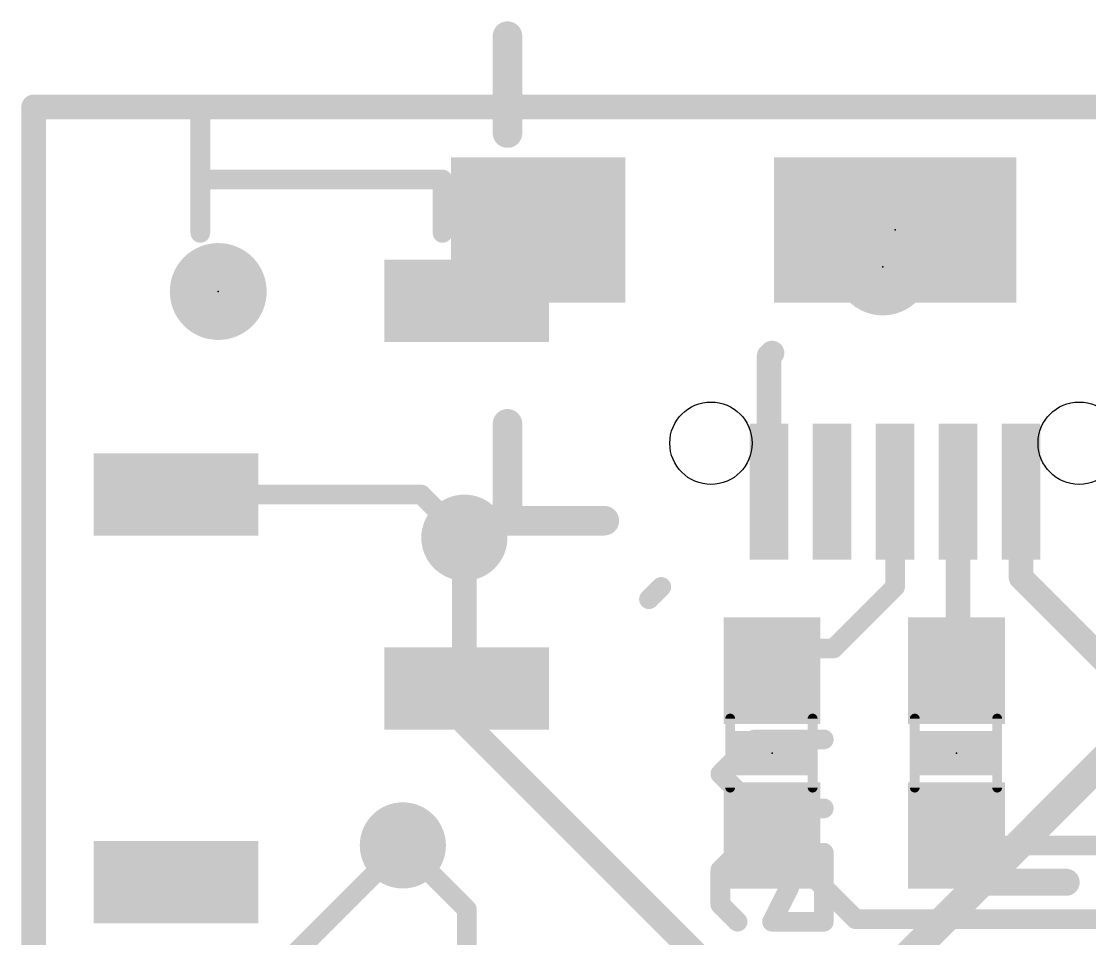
# Model space of a CAD drawing. Extents: x -20 to 87, y -16 to 68.
# Drawn here: x -1.4 to 9.63, y 56.19 to 65.65 of the extents above; entities that cross this region are included whole.
import ezdxf

# ---------------------------------------------------------------- set-up
doc = ezdxf.new("R2010")
doc.units = 0
for name, color, linetype in [('1', 12, 'CONTINUOUS'), ('16', 132, 'CONTINUOUS'), ('18', 110, 'CONTINUOUS'), ('20', 53, 'CONTINUOUS'), ('21', 41, 'CONTINUOUS'), ('22', 40, 'CONTINUOUS'), ('23', 53, 'CONTINUOUS'), ('24', 53, 'CONTINUOUS'), ('51', 53, 'CONTINUOUS')]:
    doc.layers.add(name, color=color, linetype=linetype)

# ---------------------------------------------------------------- blocks, each defined once
blk = doc.blocks.new('PIE')
at = {"const_width": 0.5}
blk.add_lwpolyline([(0, -0.25, 1), (0, 0.25, 1), (0, -0.25)], format="xyb", dxfattribs=at)
blk = doc.blocks.new('RECT')
blk.add_solid([(-0.5, -0.5), (0.5, -0.5), (-0.5, 0.5), (0.5, 0.5)])
blk = doc.blocks.new('ROUNDV')
at = {"const_width": 0.5}
blk.add_lwpolyline([(0, -0.25, 1), (0, 0.25, 1), (0, -0.25)], format="xyb", dxfattribs=at)

msp = doc.modelspace()

# ---------------------------------------------------------------- linework, layer by layer
at = {"layer": '1'}
for points, const_width in [([(-1.27, 64.77), (26.67, 64.77)], 0.254), ([(-1.27, 0), (-1.27, 64.77)], 0.254), ([(6.32, 62.2), (6.35, 62.23)], 0.254), ([(6.32, 60.8), (6.32, 62.2)], 0.254), ([(7.62, 60.8), (7.62, 59.817)], 0.2032), ([(8.27, 60.8), (8.27, 58.9675)], 0.254), ([(8.92, 60.8), (8.92, 59.914)], 0.254), ([(3.175, 60.325), (3.175, 58.42)], 0.254), ([(8.92, 59.914), (9.906, 58.928)], 0.254), ([(5.207, 59.817), (5.08, 59.69)], 0.2032), ([(7.62, 59.817), (6.985, 59.182)], 0.2032), ([(6.5795, 59.182), (6.35, 58.9525)], 0.2032), ([(6.985, 59.182), (6.5795, 59.182)], 0.2032), ([(8.27, 58.9675), (8.255, 58.9525)], 0.2032), ([(5.588, 56.007), (3.175, 58.42)], 0.254), ([(7.2145, 56.388), (6.35, 57.2525)], 0.2032), ([(8.3575, 57.15), (8.255, 57.2525)], 0.2032), ([(0.635, 55.245), (2.54, 57.15)], 0.2032), ([(12.7, 57.15), (8.3575, 57.15)], 0.2032), ([(7.2145, 56.388), (12.192, 56.388)], 0.2032)]:
    msp.add_lwpolyline(points, dxfattribs=dict(at, const_width=const_width))
for points, const_width in [([(-1.27, 64.8335, 1), (-1.27, 64.7065)], 0.127), ([(-1.2065, 64.77, 1), (-1.3335, 64.77)], 0.127), ([(6.3835, 62.2, 1), (6.2565, 62.2)], 0.127), ([(6.2751, 62.2449, 1), (6.3649, 62.1551)], 0.127), ([(6.3949, 62.1851, 1), (6.3051, 62.2749)], 0.127), ([(6.2565, 60.8, 1), (6.3835, 60.8)], 0.127), ([(7.6708, 60.8, 1), (7.5692, 60.8)], 0.1016), ([(8.3335, 60.8, 1), (8.2065, 60.8)], 0.127), ([(8.9835, 60.8, 1), (8.8565, 60.8)], 0.127), ([(3.2385, 60.325, 1), (3.1115, 60.325)], 0.127), ([(8.9649, 59.9589, 1), (8.8751, 59.8691)], 0.127), ([(8.8565, 59.914, 1), (8.9835, 59.914)], 0.127), ([(5.2429, 59.7811, 1), (5.1711, 59.8529)], 0.1016), ([(7.5692, 59.817, 1), (7.6708, 59.817)], 0.1016), ([(7.6559, 59.7811, 1), (7.5841, 59.8529)], 0.1016), ([(5.0441, 59.7259, 1), (5.1159, 59.6541)], 0.1016), ([(6.5795, 59.2328, 1), (6.5795, 59.1312)], 0.1016), ([(6.6154, 59.1461, 1), (6.5436, 59.2179)], 0.1016), ([(6.9491, 59.2179, 1), (7.0209, 59.1461)], 0.1016), ([(6.985, 59.1312, 1), (6.985, 59.2328)], 0.1016), ([(6.3141, 58.9884, 1), (6.3859, 58.9166)], 0.1016), ([(8.2065, 58.9675, 1), (8.3335, 58.9675)], 0.127), ([(8.2191, 58.9884, 1), (8.2909, 58.9166)], 0.1016), ([(8.3059, 58.9316, 1), (8.2341, 59.0034)], 0.1016), ([(3.2199, 58.4649, 1), (3.1301, 58.3751)], 0.127), ([(3.1115, 58.42, 1), (3.2385, 58.42)], 0.127), ([(6.3859, 57.2884, 1), (6.3141, 57.2166)], 0.1016), ([(8.2909, 57.2884, 1), (8.2191, 57.2166)], 0.1016), ([(2.5759, 57.1141, 1), (2.5041, 57.1859)], 0.1016), ([(8.3575, 57.2008, 1), (8.3575, 57.0992)], 0.1016), ([(8.3216, 57.1141, 1), (8.3934, 57.1859)], 0.1016), ([(7.2145, 56.4388, 1), (7.2145, 56.3372)], 0.1016), ([(7.1786, 56.3521, 1), (7.2504, 56.4239)], 0.1016)]:
    msp.add_lwpolyline(points, format="xyb", dxfattribs=dict(at, const_width=const_width))
at = {"layer": '16'}
for points, const_width in [([(-1.27, 64.77), (26.67, 64.77)], 0.254), ([(-1.27, 0), (-1.27, 64.77)], 0.254), ([(0.2, 60.77), (2.73, 60.77)], 0.2032), ([(2.73, 60.77), (3.175, 60.325)], 0.2032), ([(6.35, 54.61), (10.16, 58.42)], 0.3048), ([(2.54, 57.15), (3.2, 56.49)], 0.2032), ([(3.2, 56.49), (3.2, 54.77)], 0.2032)]:
    msp.add_lwpolyline(points, dxfattribs=dict(at, const_width=const_width))
for points, const_width in [([(-1.27, 64.8335, 1), (-1.27, 64.7065)], 0.127), ([(-1.2065, 64.77, 1), (-1.3335, 64.77)], 0.127), ([(0.2, 60.8208, 1), (0.2, 60.7192)], 0.1016), ([(2.7659, 60.8059, 1), (2.6941, 60.7341)], 0.1016), ([(2.73, 60.7192, 1), (2.73, 60.8208)], 0.1016), ([(3.1391, 60.2891, 1), (3.2109, 60.3609)], 0.1016), ([(2.5759, 57.1859, 1), (2.5041, 57.1141)], 0.1016), ([(3.2508, 56.49, 1), (3.1492, 56.49)], 0.1016), ([(3.1641, 56.4541, 1), (3.2359, 56.5259)], 0.1016)]:
    msp.add_lwpolyline(points, format="xyb", dxfattribs=dict(at, const_width=const_width))
at = {"layer": '20', "const_width": 0.2032}
for points in [[(-1.27, 64.77), (26.67, 64.77)], [(-1.27, 44.45), (-1.27, 64.77)]]:
    msp.add_lwpolyline(points, dxfattribs=at)
at = {"layer": '20', "const_width": 0.1016}
for points in [[(-1.27, 64.8208, 1), (-1.27, 64.7192)], [(-1.2192, 64.77, 1), (-1.3208, 64.77)]]:
    msp.add_lwpolyline(points, format="xyb", dxfattribs=at)
at = {"layer": '20'}
for centre in [(5.72, 61.3), (9.52, 61.3)]:
    msp.add_circle(centre, 0.425, dxfattribs=at)
at = {"layer": '21', "const_width": 0.3048}
for points in [[(3.62, 64.5), (3.62, 65.5)], [(3.62, 61.5), (3.62, 60.5)], [(3.62, 60.5), (4.62, 60.5)]]:
    msp.add_lwpolyline(points, dxfattribs=at)
at = {"layer": '21', "const_width": 0.1524}
for points in [[(3.6962, 65.5, 1), (3.5438, 65.5)], [(3.5438, 64.5, 1), (3.6962, 64.5)], [(3.6962, 61.5, 1), (3.5438, 61.5)], [(3.62, 60.5762, 1), (3.62, 60.4238)], [(4.62, 60.4238, 1), (4.62, 60.5762)], [(3.5438, 60.5, 1), (3.6962, 60.5)]]:
    msp.add_lwpolyline(points, format="xyb", dxfattribs=at)
at = {"layer": '22'}
for points, const_width in [([(0.45, 64.02), (0.45, 64.77)], 0.2032), ([(0.45, 64.77), (24.95, 64.77)], 0.2032), ([(0.45, 64.02), (0.45, 63.47)], 0.2032), ([(0.45, 64.02), (2.95, 64.02)], 0.2032), ([(2.95, 64.02), (2.95, 63.47)], 0.2032), ([(5.8166, 57.8879), (6.1725, 58.2438)], 0.2032), ([(6.1725, 58.2438), (6.8843, 58.2438)], 0.2032), ([(6.1725, 57.532), (5.8166, 57.8879)], 0.2032), ([(6.8843, 57.532), (6.1725, 57.532)], 0.2032), ([(5.9946, 57.0744), (5.8166, 56.8965)], 0.2032), ([(6.3505, 57.0744), (5.9946, 57.0744)], 0.2032), ([(6.5284, 56.8965), (6.3505, 57.0744)], 0.2032), ([(6.8843, 57.0744), (6.8843, 56.3626)], 0.2032), ([(5.8166, 56.8965), (5.8166, 56.5406)], 0.2032), ([(6.5284, 56.7185), (6.5284, 56.8965)], 0.2032), ([(9.3853, 56.7696), (8.3854, 56.7696)], 0.2794), ([(6.3505, 56.3626), (6.5284, 56.7185)], 0.2032), ([(5.8166, 56.5406), (5.9946, 56.3626)], 0.2032), ([(6.8843, 56.3626), (6.3505, 56.3626)], 0.2032)]:
    msp.add_lwpolyline(points, dxfattribs=dict(at, const_width=const_width))
for points, const_width in [([(0.5008, 64.77, 1), (0.3992, 64.77)], 0.1016), ([(0.45, 64.8208, 1), (0.45, 64.7192)], 0.1016), ([(0.5008, 64.02, 1), (0.3992, 64.02)], 0.1016), ([(0.45, 64.0708, 1), (0.45, 63.9692)], 0.1016), ([(0.3992, 64.02, 1), (0.5008, 64.02)], 0.1016), ([(3.0008, 64.02, 1), (2.8992, 64.02)], 0.1016), ([(2.95, 63.9692, 1), (2.95, 64.0708)], 0.1016), ([(0.3992, 63.47, 1), (0.5008, 63.47)], 0.1016), ([(2.8992, 63.47, 1), (3.0008, 63.47)], 0.1016), ([(6.1725, 58.2946, 1), (6.1725, 58.193)], 0.1016), ([(6.2084, 58.2079, 1), (6.1366, 58.2797)], 0.1016), ([(6.8843, 58.193, 1), (6.8843, 58.2946)], 0.1016), ([(5.8525, 57.9238, 1), (5.7807, 57.852)], 0.1016), ([(5.7807, 57.9238, 1), (5.8525, 57.852)], 0.1016), ([(6.1725, 57.5828, 1), (6.1725, 57.4812)], 0.1016), ([(6.1366, 57.4961, 1), (6.2084, 57.5679)], 0.1016), ([(6.8843, 57.4812, 1), (6.8843, 57.5828)], 0.1016), ([(5.9946, 57.1252, 1), (5.9946, 57.0236)], 0.1016), ([(6.0305, 57.0385, 1), (5.9586, 57.1103)], 0.1016), ([(6.3864, 57.1103, 1), (6.3145, 57.0385)], 0.1016), ([(6.3505, 57.0236, 1), (6.3505, 57.1252)], 0.1016), ([(6.9351, 57.0744, 1), (6.8335, 57.0744)], 0.1016), ([(5.8674, 56.8965, 1), (5.7658, 56.8965)], 0.1016), ([(5.7807, 56.9324, 1), (5.8525, 56.8605)], 0.1016), ([(6.5792, 56.8965, 1), (6.4776, 56.8965)], 0.1016), ([(6.4925, 56.8605, 1), (6.5643, 56.9324)], 0.1016), ([(8.3854, 56.8395, 1), (8.3854, 56.6998)], 0.1397), ([(9.3853, 56.6998, 1), (9.3853, 56.8395)], 0.1397), ([(6.5738, 56.6958, 1), (6.483, 56.7412)], 0.1016), ([(6.4776, 56.7185, 1), (6.5792, 56.7185)], 0.1016), ([(5.8525, 56.5765, 1), (5.7807, 56.5046)], 0.1016), ([(5.7658, 56.5406, 1), (5.8674, 56.5406)], 0.1016), ([(5.9586, 56.3267, 1), (6.0305, 56.3985)], 0.1016), ([(6.3505, 56.4134, 1), (6.3505, 56.3118)], 0.1016), ([(6.8843, 56.3118, 1), (6.8843, 56.4134)], 0.1016), ([(6.305, 56.3853, 1), (6.3959, 56.3399)], 0.1016), ([(6.8335, 56.3626, 1), (6.9351, 56.3626)], 0.1016)]:
    msp.add_lwpolyline(points, format="xyb", dxfattribs=dict(at, const_width=const_width))
at = {"layer": '23'}
for p in [(7.62, 63.5), (0.635, 62.865), (6.35, 58.1025), (8.255, 58.1025)]:
    msp.add_point(p, dxfattribs=at)
at = {"layer": '24'}
msp.add_point((7.493, 63.119), dxfattribs=at)
at = {"layer": '51', "const_width": 0.1016}
for points in [[(5.918, 57.7465), (5.918, 58.4585)], [(6.769, 57.7465), (6.769, 58.4585)], [(7.823, 57.7465), (7.823, 58.4585)], [(8.674, 57.7465), (8.674, 58.4585)]]:
    msp.add_lwpolyline(points, dxfattribs=at)
at = {"layer": '51', "const_width": 0.0508}
for points in [[(5.9434, 58.4585, 1), (5.8926, 58.4585)], [(6.7944, 58.4585, 1), (6.7436, 58.4585)], [(7.8484, 58.4585, 1), (7.7976, 58.4585)], [(8.6994, 58.4585, 1), (8.6486, 58.4585)], [(5.8926, 57.7465, 1), (5.9434, 57.7465)], [(6.7436, 57.7465, 1), (6.7944, 57.7465)], [(7.7976, 57.7465, 1), (7.8484, 57.7465)], [(8.6486, 57.7465, 1), (8.6994, 57.7465)]]:
    msp.add_lwpolyline(points, format="xyb", dxfattribs=at)

# ---------------------------------------------------------------- block references
at = {"layer": '1', "xscale": 1.5, "rotation": 270}
for p, yscale in [((3.936, 63.5), 1.8), ((7.62, 63.5), 2.5)]:
    msp.add_blockref('RECT', p, dxfattribs=dict(at, yscale=yscale))
at = {"layer": '1'}
msp.add_blockref('PIE', (0.635, 62.865), dxfattribs=at)
at = {"layer": '1', "xscale": 0.4, "yscale": 1.4}
for p in [(6.32, 60.8), (6.97, 60.8), (7.62, 60.8), (8.27, 60.8), (8.92, 60.8)]:
    msp.add_blockref('RECT', p, dxfattribs=at)
at = {"layer": '1', "xscale": 1.1, "rotation": 90}
for p in [(6.35, 58.9525), (8.255, 58.9525), (6.35, 57.2525), (8.255, 57.2525)]:
    msp.add_blockref('RECT', p, dxfattribs=at)
at = {"layer": '16'}
msp.add_blockref('PIE', (7.493, 63.119), dxfattribs=at)
at = {"layer": '16', "xscale": 0.85, "yscale": 1.7, "rotation": 270}
for p in [(3.2, 62.77), (0.2, 60.77), (3.2, 58.77), (0.2, 56.77)]:
    msp.add_blockref('RECT', p, dxfattribs=at)
at = {"layer": '18', "xscale": 0.889, "yscale": 0.889}
for p in [(3.175, 60.325), (3.175, 60.325), (2.54, 57.15), (2.54, 57.15)]:
    msp.add_blockref('ROUNDV', p, dxfattribs=at)
at = {"layer": '21', "xscale": 0.4572, "yscale": 0.762, "rotation": 90}
for p in [(6.35, 58.1025), (8.255, 58.1025)]:
    msp.add_blockref('RECT', p, dxfattribs=at)
at = {"layer": '51', "xscale": 0.5001, "yscale": 0.95, "rotation": 90}
for p in [(6.3449, 58.6828), (8.2499, 58.6828), (6.3449, 57.5144), (8.2499, 57.5144)]:
    msp.add_blockref('RECT', p, dxfattribs=at)

doc.saveas('drawing.dxf')
